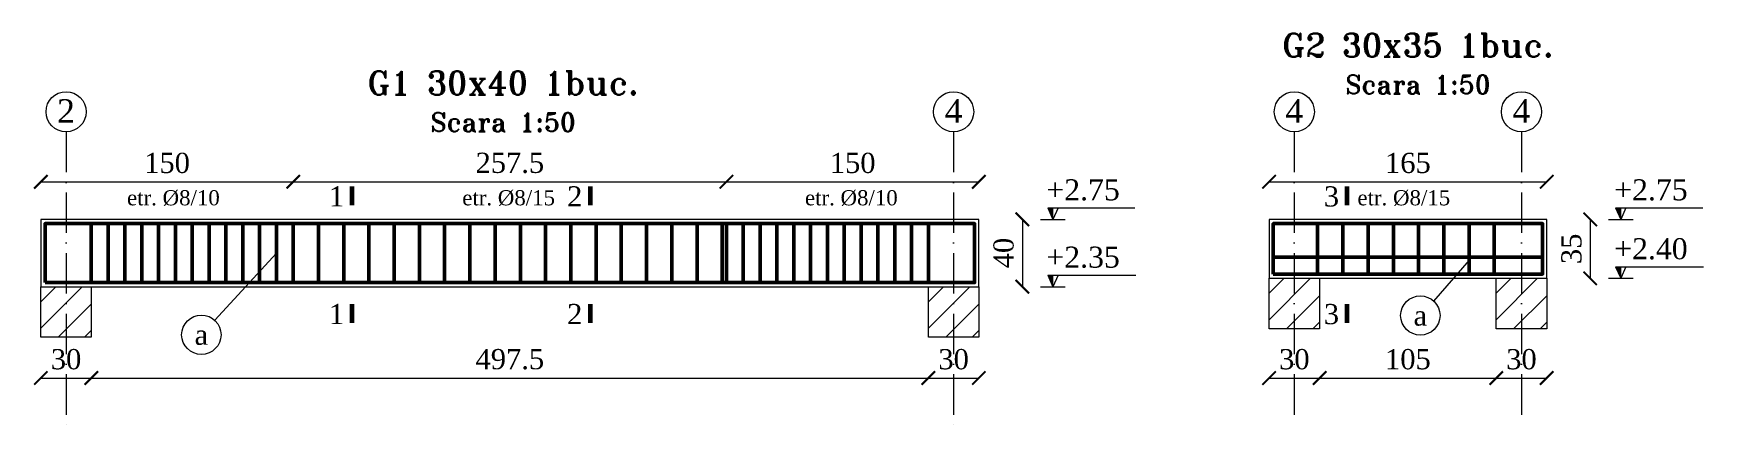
# Model space of a CAD drawing. Header units: millimetres. Extents: x 101328 to 154515, y -615720 to -604223.
# Drawn here: x 119003 to 128930, y -606735 to -604375 of the extents above; entities that cross this region are included whole.
import ezdxf
from ezdxf.enums import TextEntityAlignment as Align

# ---------------------------------------------------------------- set-up
doc = ezdxf.new("R2010")
doc.units = ezdxf.units.MM
doc.header["$PDMODE"] = 2
doc.header["$PDSIZE"] = 50
doc.linetypes.add('ACAD_ISO10W100', pattern=[18, 12, -3, 0, -3])
doc.layers.get('0').update_dxf_attribs({"lineweight": 15})
doc.layers.get('Defpoints').update_dxf_attribs({"color": 4})
for name, color, linetype, lineweight in [('Axe', 1, 'ACAD_ISO10W100', 18), ('Bucati element', 7, 'Continuous', 20), ('Cote', 7, 'Continuous', 18), ('FIER', 100, 'Continuous', 50), ('Otel etrieri', 6, 'Continuous', 50), ('Otel marca', 2, 'Continuous', 20), ('Sectiuni grinzi', 11, 'Continuous', 60)]:
    doc.layers.add(name, color=color, linetype=linetype, lineweight=lineweight)
doc.layers.add('Chenare foaie', color=254, linetype='Continuous', lineweight=15, plot=False)
doc.styles.add('cezar', font='times.ttf')
doc.styles.add('Roman Triplex', font='romant.shx')
doc.styles.add('WMF-Times New Roman0', font='times.ttf')
doc.dimstyles.new('Centimetri 50 cu virgula', dxfattribs={"dimtxt": 120, "dimasz": 80, "dimexe": 1, "dimexo": 1, "dimgap": 50, "dimtad": 1, "dimdec": 1, "dimlfac": 0.1, "dimzin": 12, "dimdsep": 46, "dimtxsty": 'WMF-Times New Roman0', "dimblk": 'ARCHTICK', "dimcen": 0, "dimse1": 1, "dimse2": 1, "dimclrd": 256, "dimclre": 256, "dimclrt": 256, "dimadec": 0, "dimazin": 3, "dimtp": 0.1, "dimtm": 0.1, "dimtfac": 0.71, "dimtdec": 1, "dimtix": 1, "dimtmove": 0, "dimatfit": 3, "dimfxl": 1, "dimlwd": -1, "dimlwe": -1, "dimarcsym": 0})

# ---------------------------------------------------------------- blocks, each defined once
blk = doc.blocks.new('_ArchTick')
at = {"color": 0, "linetype": 'ByBlock', "const_width": 0.15}
blk.add_lwpolyline([(-0.5, -0.5), (0.5, 0.5)], dxfattribs=at)
blk = doc.blocks.new('*D7424')
at = {"layer": 'Cote', "ltscale": 1.5, "transparency": 16777216}
blk.add_line((119047.6, -606422.5), (119347.6, -606422.5), dxfattribs=at)
at = {"layer": 'Defpoints', "color": 0, "ltscale": 1.5, "transparency": 16777216}
for p in [(119047.6, -606180.1), (119347.6, -606180.1), (119347.6, -606422.5)]:
    blk.add_point(p, dxfattribs=at)
at = {"layer": 'Cote', "ltscale": 1.5, "transparency": 16777216, "xscale": 80, "yscale": 80, "zscale": 80, "rotation": 180}
blk.add_blockref('_ArchTick', (119047.6, -606422.5), dxfattribs=at)
at = {"layer": 'Cote', "ltscale": 1.5, "transparency": 16777216, "xscale": 80, "yscale": 80, "zscale": 80}
blk.add_blockref('_ArchTick', (119347.6, -606422.5), dxfattribs=at)
at = {"layer": 'Cote', "ltscale": 1.5, "transparency": 16777216, "insert": (119197.6, -606311.4), "char_height": 120, "attachment_point": 5, "style": 'WMF-Times New Roman0'}
blk.add_mtext('30', dxfattribs=at)
blk = doc.blocks.new('*D7425')
at = {"layer": 'Cote', "ltscale": 1.5, "transparency": 16777216}
blk.add_line((119347.6, -606422.5), (124322.6, -606422.5), dxfattribs=at)
at = {"layer": 'Defpoints', "color": 0, "ltscale": 1.5, "transparency": 16777216}
for p in [(119347.6, -606180.1), (124322.6, -606180.1), (124322.6, -606422.5)]:
    blk.add_point(p, dxfattribs=at)
at = {"layer": 'Cote', "ltscale": 1.5, "transparency": 16777216, "xscale": 80, "yscale": 80, "zscale": 80, "rotation": 180}
blk.add_blockref('_ArchTick', (119347.6, -606422.5), dxfattribs=at)
at = {"layer": 'Cote', "ltscale": 1.5, "transparency": 16777216, "xscale": 80, "yscale": 80, "zscale": 80}
blk.add_blockref('_ArchTick', (124322.6, -606422.5), dxfattribs=at)
at = {"layer": 'Cote', "ltscale": 1.5, "transparency": 16777216, "insert": (121835.1, -606311.3), "char_height": 120, "attachment_point": 5, "style": 'WMF-Times New Roman0'}
blk.add_mtext('497.5', dxfattribs=at)
blk = doc.blocks.new('*D7426')
at = {"layer": 'Cote', "ltscale": 1.5, "transparency": 16777216}
blk.add_line((124322.6, -606422.5), (124622.6, -606422.5), dxfattribs=at)
at = {"layer": 'Defpoints', "color": 0, "ltscale": 1.5, "transparency": 16777216}
for p in [(124322.6, -606180.1), (124622.6, -606180.1), (124622.6, -606422.5)]:
    blk.add_point(p, dxfattribs=at)
at = {"layer": 'Cote', "ltscale": 1.5, "transparency": 16777216, "xscale": 80, "yscale": 80, "zscale": 80, "rotation": 180}
blk.add_blockref('_ArchTick', (124322.6, -606422.5), dxfattribs=at)
at = {"layer": 'Cote', "ltscale": 1.5, "transparency": 16777216, "xscale": 80, "yscale": 80, "zscale": 80}
blk.add_blockref('_ArchTick', (124622.6, -606422.5), dxfattribs=at)
at = {"layer": 'Cote', "ltscale": 1.5, "transparency": 16777216, "insert": (124472.6, -606311.4), "char_height": 120, "attachment_point": 5, "style": 'WMF-Times New Roman0'}
blk.add_mtext('30', dxfattribs=at)
blk = doc.blocks.new('*D7427')
at = {"layer": 'Cote', "ltscale": 1.5, "transparency": 16777216}
blk.add_line((119047.6, -605256.3), (120547.6, -605256.3), dxfattribs=at)
at = {"layer": 'Defpoints', "color": 0, "ltscale": 1.5, "transparency": 16777216}
for p in [(120547.6, -605256.3), (119047.6, -605480.1), (120547.6, -605480.1)]:
    blk.add_point(p, dxfattribs=at)
at = {"layer": 'Cote', "ltscale": 1.5, "transparency": 16777216, "xscale": 80, "yscale": 80, "zscale": 80, "rotation": 180}
blk.add_blockref('_ArchTick', (119047.6, -605256.3), dxfattribs=at)
at = {"layer": 'Cote', "ltscale": 1.5, "transparency": 16777216, "xscale": 80, "yscale": 80, "zscale": 80}
blk.add_blockref('_ArchTick', (120547.6, -605256.3), dxfattribs=at)
at = {"layer": 'Cote', "ltscale": 1.5, "transparency": 16777216, "insert": (119797.6, -605145.3), "char_height": 120, "attachment_point": 5, "style": 'WMF-Times New Roman0'}
blk.add_mtext('150', dxfattribs=at)
blk = doc.blocks.new('*D7428')
at = {"layer": 'Cote', "ltscale": 1.5, "transparency": 16777216}
blk.add_line((120547.6, -605256.3), (123122.6, -605256.3), dxfattribs=at)
at = {"layer": 'Defpoints', "color": 0, "ltscale": 1.5, "transparency": 16777216}
for p in [(123122.6, -605256.3), (120547.6, -605480.1), (123122.6, -605480.1)]:
    blk.add_point(p, dxfattribs=at)
at = {"layer": 'Cote', "ltscale": 1.5, "transparency": 16777216, "xscale": 80, "yscale": 80, "zscale": 80, "rotation": 180}
blk.add_blockref('_ArchTick', (120547.6, -605256.3), dxfattribs=at)
at = {"layer": 'Cote', "ltscale": 1.5, "transparency": 16777216, "xscale": 80, "yscale": 80, "zscale": 80}
blk.add_blockref('_ArchTick', (123122.6, -605256.3), dxfattribs=at)
at = {"layer": 'Cote', "ltscale": 1.5, "transparency": 16777216, "insert": (121835.1, -605145.1), "char_height": 120, "attachment_point": 5, "style": 'WMF-Times New Roman0'}
blk.add_mtext('257.5', dxfattribs=at)
blk = doc.blocks.new('*D7429')
at = {"layer": 'Cote', "ltscale": 1.5, "transparency": 16777216}
blk.add_line((123122.6, -605256.3), (124622.6, -605256.3), dxfattribs=at)
at = {"layer": 'Defpoints', "color": 0, "ltscale": 1.5, "transparency": 16777216}
for p in [(124622.6, -605256.3), (123122.6, -605480.1), (124622.6, -605480.1)]:
    blk.add_point(p, dxfattribs=at)
at = {"layer": 'Cote', "ltscale": 1.5, "transparency": 16777216, "xscale": 80, "yscale": 80, "zscale": 80, "rotation": 180}
blk.add_blockref('_ArchTick', (123122.6, -605256.3), dxfattribs=at)
at = {"layer": 'Cote', "ltscale": 1.5, "transparency": 16777216, "xscale": 80, "yscale": 80, "zscale": 80}
blk.add_blockref('_ArchTick', (124622.6, -605256.3), dxfattribs=at)
at = {"layer": 'Cote', "ltscale": 1.5, "transparency": 16777216, "insert": (123872.6, -605145.3), "char_height": 120, "attachment_point": 5, "style": 'WMF-Times New Roman0'}
blk.add_mtext('150', dxfattribs=at)
blk = doc.blocks.new('*D7433')
at = {"layer": 'Cote', "ltscale": 1.5, "transparency": 16777216}
blk.add_line((124881, -605480.1), (124881, -605880.1), dxfattribs=at)
at = {"layer": 'Defpoints', "color": 0, "ltscale": 1.5, "transparency": 16777216}
for p in [(124622.6, -605480.1), (124881, -605880.1), (125135.7, -605880.1)]:
    blk.add_point(p, dxfattribs=at)
at = {"layer": 'Cote', "ltscale": 1.5, "transparency": 16777216, "xscale": 80, "yscale": 80, "zscale": 80}
for p, rotation in [((124881, -605480.1), 90), ((124881, -605880.1), 270)]:
    blk.add_blockref('_ArchTick', p, dxfattribs=dict(at, rotation=rotation))
at = {"layer": 'Cote', "ltscale": 1.5, "transparency": 16777216, "insert": (124770, -605680.1), "char_height": 120, "attachment_point": 5, "rotation": 90, "style": 'WMF-Times New Roman0'}
blk.add_mtext('40', dxfattribs=at)
blk = doc.blocks.new('*D7444')
at = {"layer": 'Cote', "ltscale": 1.5, "transparency": 16777216}
blk.add_line((128256, -605480.1), (128256, -605830.1), dxfattribs=at)
at = {"layer": 'Defpoints', "color": 0, "ltscale": 1.5, "transparency": 16777216}
for p in [(127997.6, -605480.1), (128256, -605830.1), (128510.7, -605830.1)]:
    blk.add_point(p, dxfattribs=at)
at = {"layer": 'Cote', "ltscale": 1.5, "transparency": 16777216, "xscale": 80, "yscale": 80, "zscale": 80}
for p, rotation in [((128256, -605480.1), 90), ((128256, -605830.1), 270)]:
    blk.add_blockref('_ArchTick', p, dxfattribs=dict(at, rotation=rotation))
at = {"layer": 'Cote', "ltscale": 1.5, "transparency": 16777216, "insert": (128145, -605655.1), "char_height": 120, "attachment_point": 5, "rotation": 90, "style": 'WMF-Times New Roman0'}
blk.add_mtext('35', dxfattribs=at)
blk = doc.blocks.new('*D7445')
at = {"layer": 'Cote', "ltscale": 1.5, "transparency": 16777216}
blk.add_line((126347.6, -605256.3), (127997.6, -605256.3), dxfattribs=at)
at = {"layer": 'Defpoints', "color": 0, "ltscale": 1.5, "transparency": 16777216}
for p in [(127997.6, -605256.3), (126347.6, -605480.1), (127997.6, -605480.1)]:
    blk.add_point(p, dxfattribs=at)
at = {"layer": 'Cote', "ltscale": 1.5, "transparency": 16777216, "xscale": 80, "yscale": 80, "zscale": 80, "rotation": 180}
blk.add_blockref('_ArchTick', (126347.6, -605256.3), dxfattribs=at)
at = {"layer": 'Cote', "ltscale": 1.5, "transparency": 16777216, "xscale": 80, "yscale": 80, "zscale": 80}
blk.add_blockref('_ArchTick', (127997.6, -605256.3), dxfattribs=at)
at = {"layer": 'Cote', "ltscale": 1.5, "transparency": 16777216, "insert": (127172.6, -605145.3), "char_height": 120, "attachment_point": 5, "style": 'WMF-Times New Roman0'}
blk.add_mtext('165', dxfattribs=at)
blk = doc.blocks.new('*D7430')
at = {"layer": 'Cote', "ltscale": 1.5, "transparency": 16777216}
blk.add_line((126347.6, -606422.5), (126647.6, -606422.5), dxfattribs=at)
at = {"layer": 'Defpoints', "color": 0, "ltscale": 1.5, "transparency": 16777216}
for p in [(126347.6, -606130.1), (126647.6, -606130.1), (126647.6, -606422.5)]:
    blk.add_point(p, dxfattribs=at)
at = {"layer": 'Cote', "ltscale": 1.5, "transparency": 16777216, "xscale": 80, "yscale": 80, "zscale": 80, "rotation": 180}
blk.add_blockref('_ArchTick', (126347.6, -606422.5), dxfattribs=at)
at = {"layer": 'Cote', "ltscale": 1.5, "transparency": 16777216, "xscale": 80, "yscale": 80, "zscale": 80}
blk.add_blockref('_ArchTick', (126647.6, -606422.5), dxfattribs=at)
at = {"layer": 'Cote', "ltscale": 1.5, "transparency": 16777216, "insert": (126497.6, -606311.4), "char_height": 120, "attachment_point": 5, "style": 'WMF-Times New Roman0'}
blk.add_mtext('30', dxfattribs=at)
blk = doc.blocks.new('*D7431')
at = {"layer": 'Cote', "ltscale": 1.5, "transparency": 16777216}
blk.add_line((126647.6, -606422.5), (127697.6, -606422.5), dxfattribs=at)
at = {"layer": 'Defpoints', "color": 0, "ltscale": 1.5, "transparency": 16777216}
for p in [(126647.6, -606130.1), (127697.6, -606130.1), (127697.6, -606422.5)]:
    blk.add_point(p, dxfattribs=at)
at = {"layer": 'Cote', "ltscale": 1.5, "transparency": 16777216, "xscale": 80, "yscale": 80, "zscale": 80, "rotation": 180}
blk.add_blockref('_ArchTick', (126647.6, -606422.5), dxfattribs=at)
at = {"layer": 'Cote', "ltscale": 1.5, "transparency": 16777216, "xscale": 80, "yscale": 80, "zscale": 80}
blk.add_blockref('_ArchTick', (127697.6, -606422.5), dxfattribs=at)
at = {"layer": 'Cote', "ltscale": 1.5, "transparency": 16777216, "insert": (127172.6, -606311.4), "char_height": 120, "attachment_point": 5, "style": 'WMF-Times New Roman0'}
blk.add_mtext('105', dxfattribs=at)
blk = doc.blocks.new('*D7432')
at = {"layer": 'Cote', "ltscale": 1.5, "transparency": 16777216}
blk.add_line((127697.6, -606422.5), (127997.6, -606422.5), dxfattribs=at)
at = {"layer": 'Defpoints', "color": 0, "ltscale": 1.5, "transparency": 16777216}
for p in [(127697.6, -606130.1), (127997.6, -606130.1), (127997.6, -606422.5)]:
    blk.add_point(p, dxfattribs=at)
at = {"layer": 'Cote', "ltscale": 1.5, "transparency": 16777216, "xscale": 80, "yscale": 80, "zscale": 80, "rotation": 180}
blk.add_blockref('_ArchTick', (127697.6, -606422.5), dxfattribs=at)
at = {"layer": 'Cote', "ltscale": 1.5, "transparency": 16777216, "xscale": 80, "yscale": 80, "zscale": 80}
blk.add_blockref('_ArchTick', (127997.6, -606422.5), dxfattribs=at)
at = {"layer": 'Cote', "ltscale": 1.5, "transparency": 16777216, "insert": (127847.6, -606311.4), "char_height": 120, "attachment_point": 5, "style": 'WMF-Times New Roman0'}
blk.add_mtext('30', dxfattribs=at)

msp = doc.modelspace()

# ---------------------------------------------------------------- hatches: boundary and pattern name
at = {"ltscale": 1.5}
h = msp.add_hatch(dxfattribs=at)
h.set_pattern_fill('ANSI31', color=256, scale=35, style=0)
h.set_pattern_definition([(45, (-44372.66, -18033.68), (-78.577241, 78.577241), [])])
h.paths.add_polyline_path([(119347.56, -605880.12), (119347.56, -606180.12), (119047.56, -606180.12), (119047.56, -605880.12)])
h = msp.add_hatch(dxfattribs=at)
h.set_pattern_fill('ANSI31', color=256, scale=35, style=0)
h.set_pattern_definition([(45, (-39097.66, -18033.68), (-78.577241, 78.577241), [])])
h.paths.add_polyline_path([(124622.56, -605880.12), (124622.56, -606180.12), (124322.56, -606180.12), (124322.56, -605880.12)])
h = msp.add_hatch(dxfattribs=at)
h.set_pattern_fill('ANSI31', color=256, scale=35, style=0)
h.set_pattern_definition([(45, (-37072.6, -17983.68), (-78.577241, 78.577241), [])])
h.paths.add_polyline_path([(126647.61, -605830.12), (126647.61, -606130.12), (126347.61, -606130.12), (126347.61, -605830.12)])
h = msp.add_hatch(dxfattribs=at)
h.set_pattern_fill('ANSI31', color=256, scale=35, style=0)
h.set_pattern_definition([(45, (-35722.6, -17983.68), (-78.577241, 78.577241), [])])
h.paths.add_polyline_path([(127997.61, -605830.12), (127997.61, -606130.12), (127697.61, -606130.12), (127697.61, -605830.12)])
at = {"layer": 'Cote', "ltscale": 1.5}
for points in [[(125062.6, -605411.6), (125032.03, -605411.6), (125062.6, -605480.12)], [(128437.65, -605411.6), (128407.08, -605411.6), (128437.65, -605480.12)], [(125062.6, -605811.6), (125032.03, -605811.6), (125062.6, -605880.12)], [(128437.65, -605761.6), (128407.08, -605761.6), (128437.65, -605830.12)]]:
    msp.add_hatch(color=256, dxfattribs=at).paths.add_polyline_path(points)

# ---------------------------------------------------------------- linework, layer by layer
for p, q in [((120447.56, -605680.12), (120080.68, -606079.12)), ((127536.08, -605722.39), (127325.71, -605964.9))]:
    msp.add_line(p, q)
at = {"ltscale": 1.5}
for points in [[(119347.56, -605880.12), (119347.56, -606180.12), (119047.56, -606180.12), (119047.56, -605880.12)], [(124622.56, -605880.12), (124622.56, -606180.12), (124322.56, -606180.12), (124322.56, -605880.12)], [(126647.61, -605830.12), (126647.61, -606130.12), (126347.61, -606130.12), (126347.61, -605830.12)], [(127997.61, -605830.12), (127997.61, -606130.12), (127697.61, -606130.12), (127697.61, -605830.12)]]:
    msp.add_lwpolyline(points, close=True, dxfattribs=at)
for centre in [(127246.52, -606051.02), (120001.49, -606165.25)]:
    msp.add_circle(centre, 117)
at = {"layer": 'Axe', "ltscale": 20}
for p, q in [((119197.56, -604959.92), (119197.56, -606734.74)), ((124472.56, -604959.92), (124472.56, -606734.74)), ((126497.61, -604959.92), (126497.61, -606684.74)), ((127847.61, -604959.92), (127847.61, -606684.74))]:
    msp.add_line(p, q, dxfattribs=at)
at = {"layer": 'Axe', "color": 0, "linetype": 'ByBlock'}
for centre in [(119197.56, -604840.74), (124472.56, -604840.74), (126497.61, -604840.74), (127847.61, -604840.74)]:
    msp.add_circle(centre, 119.19, dxfattribs=at)
at = {"layer": 'Chenare foaie', "ltscale": 1.5}
for points in [[(119047.56, -605880.12), (124622.56, -605880.12), (124622.56, -605480.12), (119047.56, -605480.12)], [(126347.61, -605830.12), (127997.61, -605830.12), (127997.61, -605480.12), (126347.61, -605480.12)]]:
    msp.add_lwpolyline(points, close=True, dxfattribs=at)
at = {"layer": 'Cote', "ltscale": 1.5}
for p, q in [((125032.03, -605411.6), (125549.82, -605411.6)), ((125032.03, -605411.6), (125062.6, -605480.12)), ((125062.6, -605411.6), (125093.16, -605411.6)), ((125093.16, -605411.6), (125062.6, -605480.12)), ((125062.6, -605480.12), (125062.6, -605411.6)), ((128407.08, -605411.6), (128924.88, -605411.6)), ((128407.08, -605411.6), (128437.65, -605480.12)), ((128437.65, -605411.6), (128468.22, -605411.6)), ((128468.22, -605411.6), (128437.65, -605480.12)), ((128437.65, -605480.12), (128437.65, -605411.6)), ((124989.51, -605480.12), (125135.68, -605480.12)), ((128364.57, -605480.12), (128510.74, -605480.12)), ((125032.03, -605811.6), (125416.36, -605811.6)), ((125032.03, -605811.6), (125555.01, -605811.6)), ((125032.03, -605811.6), (125062.6, -605880.12)), ((125062.6, -605811.6), (125093.16, -605811.6)), ((125093.16, -605811.6), (125062.6, -605880.12)), ((125062.6, -605880.12), (125062.6, -605811.6)), ((128407.08, -605761.6), (128791.42, -605761.6)), ((128407.08, -605761.6), (128930.07, -605761.6)), ((128407.08, -605761.6), (128437.65, -605830.12)), ((128437.65, -605761.6), (128468.22, -605761.6)), ((128468.22, -605761.6), (128437.65, -605830.12)), ((128437.65, -605830.12), (128437.65, -605761.6)), ((124989.51, -605880.12), (125135.68, -605880.12)), ((128364.57, -605830.12), (128510.74, -605830.12))]:
    msp.add_line(p, q, dxfattribs=at)
at = {"layer": 'FIER', "ltscale": 1.5}
for points in [[(119072.56, -605855.12), (124597.56, -605855.12), (124597.56, -605505.12), (119072.56, -605505.12)], [(126372.61, -605805.12), (127972.61, -605805.12), (127972.61, -605505.12), (126372.61, -605505.12)]]:
    msp.add_lwpolyline(points, close=True, dxfattribs=at)
msp.add_lwpolyline([(126372.61, -605705.12), (127972.61, -605705.12)], dxfattribs=at)
at = {"layer": 'Otel etrieri', "ltscale": 1.5}
for p, q in [((119347.56, -605855.12), (119347.56, -605505.12)), ((119447.56, -605855.12), (119447.56, -605505.12)), ((119547.56, -605855.12), (119547.56, -605505.12)), ((119647.56, -605855.12), (119647.56, -605505.12)), ((119747.56, -605855.12), (119747.56, -605505.12)), ((119847.56, -605855.12), (119847.56, -605505.12)), ((119947.56, -605855.12), (119947.56, -605505.12)), ((120047.56, -605855.12), (120047.56, -605505.12)), ((120147.56, -605855.12), (120147.56, -605505.12)), ((120247.56, -605855.12), (120247.56, -605505.12)), ((120347.56, -605855.12), (120347.56, -605505.12)), ((120447.56, -605855.12), (120447.56, -605505.12)), ((120547.56, -605855.12), (120547.56, -605505.12)), ((120697.56, -605855.12), (120697.56, -605505.12)), ((120847.56, -605855.12), (120847.56, -605505.12)), ((120997.56, -605855.12), (120997.56, -605505.12)), ((121147.56, -605855.12), (121147.56, -605505.12)), ((121297.56, -605855.12), (121297.56, -605505.12)), ((121447.56, -605855.12), (121447.56, -605505.12)), ((121597.56, -605855.12), (121597.56, -605505.12)), ((121747.56, -605855.12), (121747.56, -605505.12)), ((121897.56, -605855.12), (121897.56, -605505.12)), ((122047.56, -605855.12), (122047.56, -605505.12)), ((122197.56, -605855.12), (122197.56, -605505.12)), ((122347.56, -605855.12), (122347.56, -605505.12)), ((122497.56, -605855.12), (122497.56, -605505.12)), ((122647.56, -605855.12), (122647.56, -605505.12)), ((122797.56, -605855.12), (122797.56, -605505.12)), ((122947.56, -605855.12), (122947.56, -605505.12)), ((123097.56, -605855.12), (123097.56, -605505.12)), ((123122.56, -605855.12), (123122.56, -605505.12)), ((123222.56, -605855.12), (123222.56, -605505.12)), ((123322.56, -605855.12), (123322.56, -605505.12)), ((123422.56, -605855.12), (123422.56, -605505.12)), ((123522.56, -605855.12), (123522.56, -605505.12)), ((123622.56, -605855.12), (123622.56, -605505.12)), ((123722.56, -605855.12), (123722.56, -605505.12)), ((123822.56, -605855.12), (123822.56, -605505.12)), ((123922.56, -605855.12), (123922.56, -605505.12)), ((124022.56, -605855.12), (124022.56, -605505.12)), ((124122.56, -605855.12), (124122.56, -605505.12)), ((124222.56, -605855.12), (124222.56, -605505.12)), ((124322.56, -605855.12), (124322.56, -605505.12)), ((126636.08, -605805.12), (126636.08, -605505.12)), ((126786.08, -605805.12), (126786.08, -605505.12)), ((126936.08, -605805.12), (126936.08, -605505.12)), ((127086.08, -605805.12), (127086.08, -605505.12)), ((127236.08, -605805.12), (127236.08, -605505.12)), ((127386.08, -605805.12), (127386.08, -605505.12)), ((127536.08, -605805.12), (127536.08, -605505.12)), ((127686.08, -605805.12), (127686.08, -605505.12))]:
    msp.add_line(p, q, dxfattribs=at)
at = {"layer": 'Sectiuni grinzi'}
for p, q in [((120897.53, -605396.36), (120897.53, -605284.51)), ((122313.65, -605396.36), (122313.65, -605284.51)), ((126811.18, -605396.36), (126811.18, -605284.51)), ((120897.53, -606095.45), (120897.53, -605983.6)), ((122313.65, -606095.45), (122313.65, -605983.6)), ((126811.18, -606095.45), (126811.18, -605983.6))]:
    msp.add_line(p, q, dxfattribs=at)

# ---------------------------------------------------------------- texts
at = {"style": 'cezar'}
for s, p in [('etr. %%C8/10', (119835.42, -605396.46)), ('etr. %%C8/15', (121827.76, -605396.46)), ('etr. %%C8/10', (123864.76, -605396.46)), ('etr. %%C8/15', (127148.36, -605396.46))]:
    msp.add_text(s, height=90, dxfattribs=at).set_placement(p, align=Align.CENTER)
at = {"layer": 'Axe', "color": 0, "linetype": 'ByBlock', "style": 'WMF-Times New Roman0'}
for s, p in [('2', (119197.2, -604905.92)), ('4', (124472.2, -604905.92)), ('4', (126497.26, -604905.92)), ('4', (127847.26, -604905.92))]:
    msp.add_text(s, height=140, dxfattribs=at).set_placement(p, align=Align.CENTER)
at = {"layer": 'Bucati element', "color": 6, "style": 'Roman Triplex'}
for s, height, p in [('G2 30x35 1buc.', 140, (127232.47, -604445.11)), ('G1 30x40 1buc.', 140, (121795.29, -604669.02)), ('Scara 1:50', 110, (127232.47, -604678.39)), ('Scara 1:50', 110, (121795.29, -604902.3))]:
    msp.add_text(s, height=height, dxfattribs=at).set_placement(p, align=Align.MIDDLE_CENTER)
at = {"layer": 'Cote', "ltscale": 1.5, "style": 'cezar'}
for s, p in [('+2.75', (125241.91, -605304.24)), ('+2.75', (128616.97, -605304.24)), ('+2.40', (128616.97, -605654.24)), ('+2.35', (125241.91, -605704.24))]:
    msp.add_text(s, height=125, dxfattribs=at).set_placement(p, align=Align.MIDDLE_CENTER)
at = {"layer": 'Otel marca', "style": 'WMF-Times New Roman0'}
for p in [(127246.52, -606051.02), (120001.49, -606165.25)]:
    msp.add_text('a', height=120, dxfattribs=at).set_placement(p, align=Align.MIDDLE_CENTER)
at = {"layer": 'Sectiuni grinzi', "style": 'cezar'}
for s, p in [('1', (120804.62, -605403.33)), ('2', (122220.75, -605403.33)), ('3', (126718.28, -605403.33)), ('1', (120804.62, -606102.42)), ('2', (122220.75, -606102.42)), ('3', (126718.28, -606102.42))]:
    msp.add_text(s, height=120, dxfattribs=at).set_placement(p, align=Align.CENTER)

# ---------------------------------------------------------------- dimensions: what is measured, and where the dimension line sits
at = {"layer": 'Cote', "ltscale": 1.5}
for base, p1, p2, picture, middle in [((120547.56, -605256.32), (119047.56, -605480.12), (120547.56, -605480.12), '*D7427', (119797.56, -605145.28)), ((119347.56, -606422.47), (119047.56, -606180.12), (119347.56, -606180.12), '*D7424', (119197.56, -606311.43)), ((124322.56, -606422.47), (119347.56, -606180.12), (124322.56, -606180.12), '*D7425', (121835.06, -606311.26)), ((124622.56, -606422.47), (124322.56, -606180.12), (124622.56, -606180.12), '*D7426', (124472.56, -606311.43)), ((126647.61, -606422.47), (126347.61, -606130.12), (126647.61, -606130.12), '*D7430', (126497.61, -606311.43)), ((127697.61, -606422.47), (126647.61, -606130.12), (127697.61, -606130.12), '*D7431', (127172.61, -606311.43)), ((127997.61, -606422.47), (127697.61, -606130.12), (127997.61, -606130.12), '*D7432', (127847.61, -606311.43))]:
    dim = msp.add_linear_dim(base=base, p1=p1, p2=p2, dimstyle='Centimetri 50 cu virgula', dxfattribs=at)
    dim.commit()
    dim.dimension.update_dxf_attribs({"geometry": picture, "text_midpoint": middle})
for base, p1, p2, picture, middle in [((123122.56, -605256.32), (120547.56, -605480.12), (123122.56, -605480.12), '*D7428', (121835.06, -605145.1)), ((124622.56, -605256.32), (123122.56, -605480.12), (124622.56, -605480.12), '*D7429', (123872.56, -605145.28)), ((127997.61, -605256.32), (126347.61, -605480.12), (127997.61, -605480.12), '*D7445', (127172.61, -605145.28))]:
    dim = msp.add_linear_dim(base=base, p1=p1, p2=p2, dimstyle='Centimetri 50 cu virgula', override={"dimtmove": 1}, dxfattribs=at)
    dim.commit()
    dim.dimension.update_dxf_attribs({"geometry": picture, "text_midpoint": middle})
for base, p1, p2, picture, middle in [((124880.99, -605880.12), (124622.56, -605480.12), (125135.68, -605880.12), '*D7433', (124769.95, -605680.12)), ((128256.05, -605830.12), (127997.61, -605480.12), (128510.74, -605830.12), '*D7444', (128145.01, -605655.12))]:
    dim = msp.add_linear_dim(base=base, p1=p1, p2=p2, angle=90, dimstyle='Centimetri 50 cu virgula', dxfattribs=at)
    dim.commit()
    dim.dimension.update_dxf_attribs({"geometry": picture, "text_midpoint": middle})

doc.saveas('drawing.dxf')
